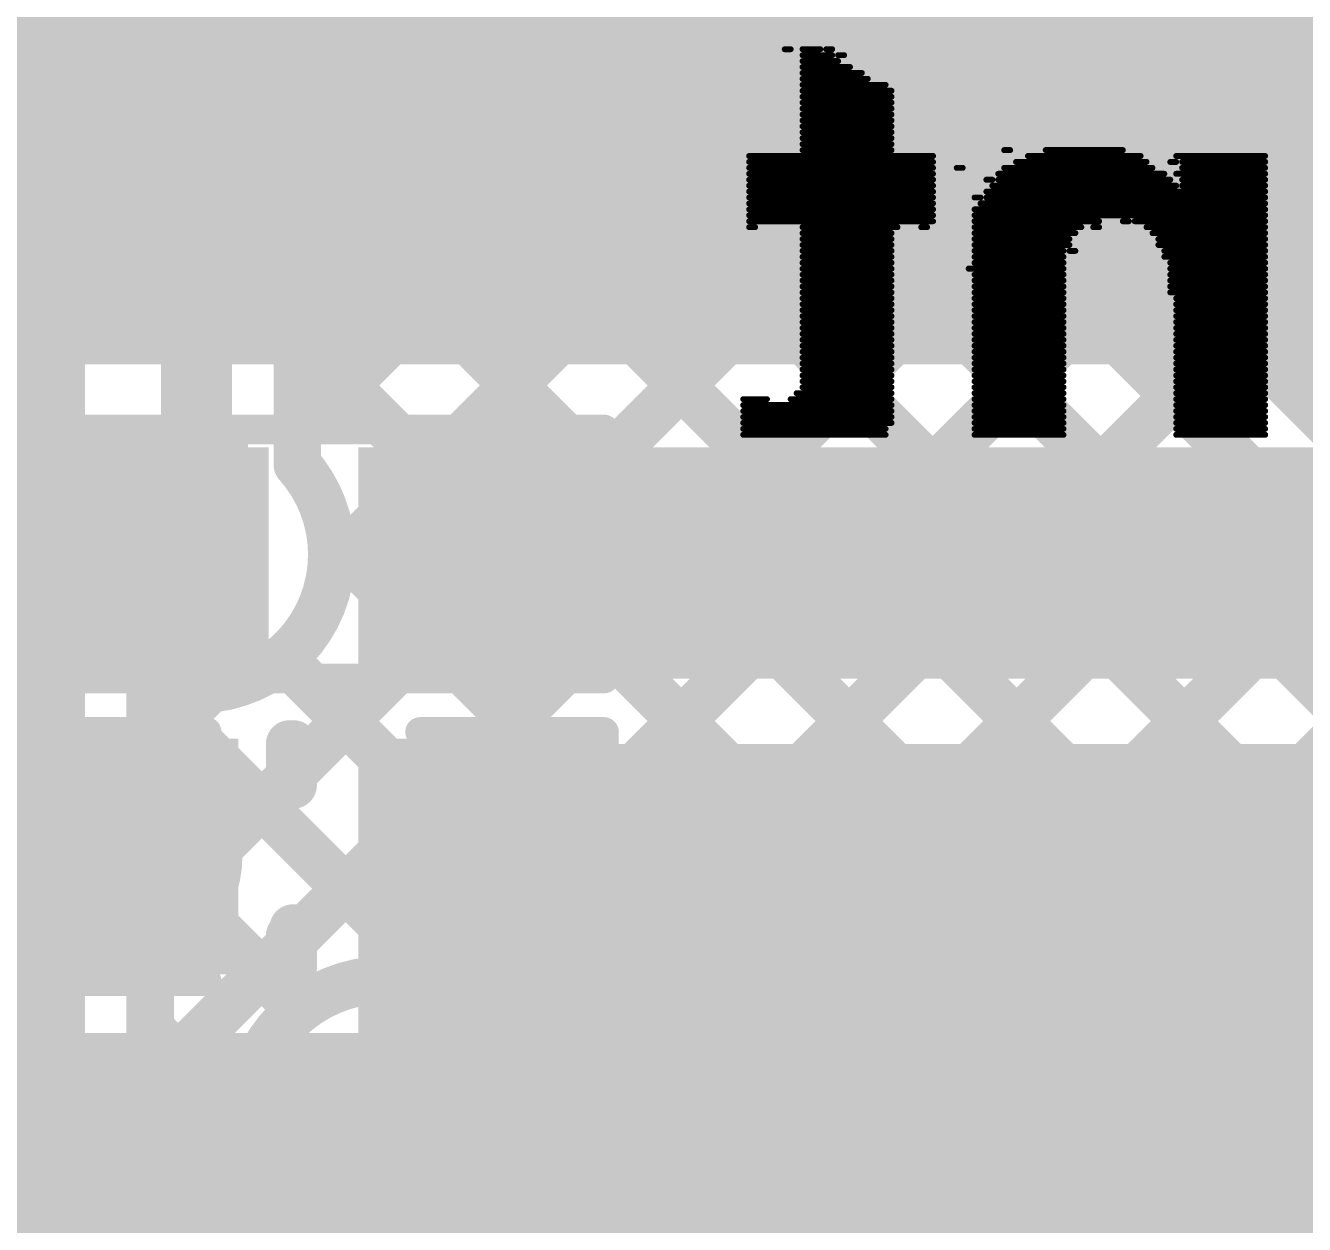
# Model space of a CAD drawing. Header units: millimetres. Extents: x 0 to 214, y 0 to 214.
# Drawn here: x 2.949 to 3.1646, y 1.7979 to 2 of the extents above; entities that cross this region are included whole.
import ezdxf

# ---------------------------------------------------------------- set-up
doc = ezdxf.new("R2010")
doc.units = ezdxf.units.MM
doc.header["$MEASUREMENT"] = 0
for name, color, linetype in [('BottomLayer', 5, 'Continuous'), ('BottomOverlay', 54, 'Continuous'), ('TopLayer', 1, 'Continuous'), ('TopOverlay', 2, 'Continuous'), ('TopPaste', 8, 'Continuous'), ('TopSolder', 216, 'Continuous'), ('ViaHoleLayer', 16, 'Continuous')]:
    doc.layers.add(name, color=color, linetype=linetype)
doc.styles.add('Arial', font='', dxfattribs={"height": 0.2})
doc.styles.get('Arial').set_extended_font_data('Arial')

# ---------------------------------------------------------------- blocks, each defined once
blk = doc.blocks.new('SOIC_8_181')
at = {"layer": 'TopLayer'}
for points in [[(0.13909, 0.0622), (0.0761, 0.0622), (0.0761, 0.0878), (0.13909, 0.0878)], [(0.13909, 0.0122), (0.0761, 0.0122), (0.0761, 0.0378), (0.13909, 0.0378)], [(0.13909, -0.0378), (0.0761, -0.0378), (0.0761, -0.0122), (0.13909, -0.0122)], [(0.13909, -0.0878), (0.0761, -0.0878), (0.0761, -0.0622), (0.13909, -0.0622)]]:
    blk.add_hatch(color=1, dxfattribs=at).paths.add_polyline_path(points)
at = {"layer": 'TopPaste'}
for points in [[(0.13909, 0.0622), (0.0761, 0.0622), (0.0761, 0.0878), (0.13909, 0.0878)], [(0.13909, 0.0122), (0.0761, 0.0122), (0.0761, 0.0378), (0.13909, 0.0378)], [(0.13909, -0.0378), (0.0761, -0.0378), (0.0761, -0.0122), (0.13909, -0.0122)], [(0.13909, -0.0878), (0.0761, -0.0878), (0.0761, -0.0622), (0.13909, -0.0622)]]:
    blk.add_hatch(color=8, dxfattribs=at).paths.add_polyline_path(points)
at = {"layer": 'TopSolder'}
for points in [[(0.14309, 0.0582), (0.0721, 0.0582), (0.0721, 0.0918), (0.14309, 0.0918)], [(0.14309, 0.0082), (0.0721, 0.0082), (0.0721, 0.0418), (0.14309, 0.0418)], [(0.14309, -0.0418), (0.0721, -0.0418), (0.0721, -0.0082), (0.14309, -0.0082)], [(0.14309, -0.0918), (0.0721, -0.0918), (0.0721, -0.0582), (0.14309, -0.0582)]]:
    blk.add_hatch(color=216, dxfattribs=at).paths.add_polyline_path(points)
at = {"layer": 'TopOverlay', "const_width": 0.007}
blk.add_lwpolyline([(0.0785, 0.098), (-0.0785, 0.098)], dxfattribs=at)
at = {"layer": 'TopOverlay', "const_width": 0.0035}
blk.add_lwpolyline([(0.07675, 0.098, 1), (0.08025, 0.098, 1)], format="xyb", close=True, dxfattribs=at)
blk = doc.blocks.new('RES_0603_239')
at = {"layer": 'TopLayer'}
for points in [[(-0.015, 0.0175), (-0.015, -0.0175), (-0.045, -0.0175), (-0.045, 0.0175)], [(0.045, 0.0175), (0.045, -0.0175), (0.015, -0.0175), (0.015, 0.0175)]]:
    blk.add_hatch(color=1, dxfattribs=at).paths.add_polyline_path(points)
at = {"layer": 'TopPaste'}
for points in [[(-0.015, 0.0175), (-0.015, -0.0175), (-0.045, -0.0175), (-0.045, 0.0175)], [(0.045, 0.0175), (0.045, -0.0175), (0.015, -0.0175), (0.015, 0.0175)]]:
    blk.add_hatch(color=8, dxfattribs=at).paths.add_polyline_path(points)
at = {"layer": 'TopSolder'}
for points in [[(-0.011, 0.0215), (-0.011, -0.0215), (-0.049, -0.0215), (-0.049, 0.0215)], [(0.049, 0.0215), (0.049, -0.0215), (0.011, -0.0215), (0.011, 0.0215)]]:
    blk.add_hatch(color=216, dxfattribs=at).paths.add_polyline_path(points)
at = {"layer": 'TopOverlay', "const_width": 0.005}
for points in [[(-0.049, -0.021), (-0.049, 0.021)], [(-0.049, 0.021), (0.049, 0.021)], [(0.049, -0.021), (0.049, 0.021)], [(-0.049, -0.021), (0.049, -0.021)]]:
    blk.add_lwpolyline(points, dxfattribs=at)
at = {"layer": 'TopOverlay', "const_width": 0.0025}
for points in [[(-0.05025, 0.021, 1), (-0.04775, 0.021, 1)], [(-0.05025, 0.021, 1), (-0.04775, 0.021, 1)], [(0.04775, 0.021, 1), (0.05025, 0.021, 1)], [(0.04775, 0.021, 1), (0.05025, 0.021, 1)], [(-0.05025, -0.021, 1), (-0.04775, -0.021, 1)], [(-0.05025, -0.021, 1), (-0.04775, -0.021, 1)], [(0.04775, -0.021, 1), (0.05025, -0.021, 1)], [(0.04775, -0.021, 1), (0.05025, -0.021, 1)]]:
    blk.add_lwpolyline(points, format="xyb", close=True, dxfattribs=at)
blk = doc.blocks.new('C__0603_302')
at = {"layer": 'TopLayer'}
for points in [[(-0.015, 0.0175), (-0.015, -0.0175), (-0.045, -0.0175), (-0.045, 0.0175)], [(0.045, 0.0175), (0.045, -0.0175), (0.015, -0.0175), (0.015, 0.0175)]]:
    blk.add_hatch(color=1, dxfattribs=at).paths.add_polyline_path(points)
at = {"layer": 'TopPaste'}
for points in [[(-0.015, 0.0175), (-0.015, -0.0175), (-0.045, -0.0175), (-0.045, 0.0175)], [(0.045, 0.0175), (0.045, -0.0175), (0.015, -0.0175), (0.015, 0.0175)]]:
    blk.add_hatch(color=8, dxfattribs=at).paths.add_polyline_path(points)
at = {"layer": 'TopSolder'}
for points in [[(-0.01264, 0.01986), (-0.01264, -0.01986), (-0.04736, -0.01986), (-0.04736, 0.01986)], [(0.04736, 0.01986), (0.04736, -0.01986), (0.01264, -0.01986), (0.01264, 0.01986)]]:
    blk.add_hatch(color=216, dxfattribs=at).paths.add_polyline_path(points)
at = {"layer": 'TopOverlay', "const_width": 0.005}
for points in [[(-0.049, 0.021), (-0.049, -0.021)], [(-0.018, 0.021), (-0.049, 0.021)], [(0.049, 0.021), (0.018, 0.021)], [(0.049, 0.021), (0.049, -0.021)], [(-0.018, -0.021), (-0.049, -0.021)], [(0.049, -0.021), (0.018, -0.021)]]:
    blk.add_lwpolyline(points, dxfattribs=at)
at = {"layer": 'TopOverlay', "const_width": 0.0025}
for points in [[(-0.05025, 0.021, 1), (-0.04775, 0.021, 1)], [(-0.05025, 0.021, 1), (-0.04775, 0.021, 1)], [(-0.01925, 0.021, 1), (-0.01675, 0.021, 1)], [(0.01675, 0.021, 1), (0.01925, 0.021, 1)], [(0.04775, 0.021, 1), (0.05025, 0.021, 1)], [(0.04775, 0.021, 1), (0.05025, 0.021, 1)], [(-0.05025, -0.021, 1), (-0.04775, -0.021, 1)], [(-0.05025, -0.021, 1), (-0.04775, -0.021, 1)], [(-0.01925, -0.021, 1), (-0.01675, -0.021, 1)], [(0.01675, -0.021, 1), (0.01925, -0.021, 1)], [(0.04775, -0.021, 1), (0.05025, -0.021, 1)], [(0.04775, -0.021, 1), (0.05025, -0.021, 1)]]:
    blk.add_lwpolyline(points, format="xyb", close=True, dxfattribs=at)

msp = doc.modelspace()

# ---------------------------------------------------------------- hatches: boundary and pattern name
at = {"layer": 'BottomLayer'}
h = msp.add_hatch(color=5, dxfattribs=at)
edge = h.paths.add_edge_path()
edge.add_arc((2.97781, 1.91081), 0.01181, 0, 360)
h = msp.add_hatch(color=5, dxfattribs=at)
edge = h.paths.add_edge_path()
edge.add_arc((3.00972, 1.8156), 0.01181, 0, 360)
at = {"layer": 'TopLayer'}
for points in [[(2.45389, 1.94288), (2.98272, 1.94288), (2.98272, 2.04513), (2.45389, 2.04513)], [(2.96668, 1.94288), (3.18519, 1.94288), (3.18519, 2.04513), (2.96668, 2.04513)], [(2.8348, 1.88988), (2.99, 1.88988), (2.99, 1.92888), (2.8348, 1.92888)], [(3.00512, 1.88988), (3.182, 1.88988), (3.182, 1.92888), (3.00512, 1.92888)], [(3.00512, 1.8065), (3.18322, 1.8065), (3.18322, 1.87888), (3.00512, 1.87888)], [(2.35054, 1.79567), (3.18322, 1.79567), (3.18322, 1.83012), (2.35054, 1.83012)]]:
    msp.add_hatch(color=1, dxfattribs=at).paths.add_polyline_path(points)
h = msp.add_hatch(color=1, dxfattribs=at)
edge = h.paths.add_edge_path()
edge.add_arc((2.97781, 1.91081), 0.01181, 0, 360)
h = msp.add_hatch(color=1, dxfattribs=at)
edge = h.paths.add_edge_path()
edge.add_arc((3.00972, 1.8156), 0.01181, 0, 360)
at = {"layer": 'ViaHoleLayer'}
h = msp.add_hatch(color=16, dxfattribs=at)
edge = h.paths.add_edge_path()
edge.add_arc((2.97781, 1.91081), 0.00591, 0, 360)
h = msp.add_hatch(color=16, dxfattribs=at)
edge = h.paths.add_edge_path()
edge.add_arc((3.00972, 1.8156), 0.00591, 0, 360)

# ---------------------------------------------------------------- linework, layer by layer
at = {"layer": 'BottomLayer'}
for points, const_width in [([(2.953, 0.267), (2.953, 2.432)], 0.012), ([(2.97781, 1.91081), (2.97781, 2.339)], 0.012), ([(2.99481, 1.92602), (2.99481, 2.32379)], 0.008), ([(2.99481, 2.0606), (3.21631, 1.8391)], 0.008), ([(3.083, 2.041), (3.247, 1.877)], 0.04), ([(3.114, 2.05455), (3.26055, 1.908)], 0.008), ([(3.114, 2.05384), (3.25984, 1.908)], 0.008), ([(2.99481, 1.98772), (3.052, 2.04491)], 0.008), ([(2.99481, 2.03232), (3.18802, 1.8391)], 0.008), ([(2.99481, 1.95943), (3.05802, 2.02264)], 0.008), ([(3.0611, 2.01906), (3.22506, 1.8551)], 0.008), ([(2.99481, 1.93115), (3.07191, 2.00825)], 0.008), ([(2.99481, 2.00403), (3.15974, 1.8391)], 0.008), ([(3.00051, 1.90857), (3.08605, 1.99411)], 0.008), ([(2.97, 1.84977), (3.10019, 1.97996)], 0.008), ([(2.99481, 1.97575), (3.13146, 1.8391)], 0.008), ([(2.97, 1.82149), (3.11434, 1.96582)], 0.008), ([(3.0159, 1.8391), (3.12848, 1.95168)], 0.008), ([(2.99481, 1.94747), (3.10317, 1.8391)], 0.008), ([(3.04419, 1.8391), (3.14262, 1.93754)], 0.008), ([(3.07247, 1.8391), (3.15676, 1.9234)], 0.008), ([(3.00046, 1.91353), (3.07489, 1.8391)], 0.008), ([(3.10076, 1.8391), (3.17091, 1.90925)], 0.008), ([(3.12904, 1.8391), (3.18505, 1.89511)], 0.008), ([(2.99242, 1.89329), (3.0466, 1.8391)], 0.008), ([(2.97, 0.96693), (2.97, 1.88938)], 0.008), ([(2.97, 1.87805), (2.98006, 1.88811)], 0.008), ([(2.97, 1.88742), (3.01832, 1.8391)], 0.008), ([(3.15732, 1.8391), (3.19919, 1.88097)], 0.008), ([(2.97, 1.85914), (2.99512, 1.83402)], 0.008), ([(3.00972, 1.8391), (3.62177, 1.8391)], 0.008), ([(2.97, 1.83086), (2.98624, 1.81462)], 0.008), ([(3.00972, 1.8156), (3.7424, 1.8156)], 0.025), ([(2.97, 1.7932), (2.98688, 1.81008)], 0.008), ([(2.97, 1.80257), (3.46187, 1.31071)], 0.008), ([(2.97, 1.76492), (2.99952, 1.79443)], 0.008)]:
    msp.add_lwpolyline(points, dxfattribs=dict(at, const_width=const_width))
for points, const_width in [([(3.08405, 1.99411, 1), (3.08805, 1.99411, 1)], 0.004), ([(2.99281, 1.98772, 1), (2.99681, 1.98772, 1)], 0.004), ([(3.09819, 1.97996, 1), (3.10219, 1.97996, 1)], 0.004), ([(2.99281, 1.97575, 1), (2.99681, 1.97575, 1)], 0.004), ([(3.11234, 1.96582, 1), (3.11634, 1.96582, 1)], 0.004), ([(2.99281, 1.95943, 1), (2.99681, 1.95943, 1)], 0.004), ([(3.12648, 1.95168, 1), (3.13048, 1.95168, 1)], 0.004), ([(2.99281, 1.94747, 1), (2.99681, 1.94747, 1)], 0.004), ([(3.14062, 1.93754, 1), (3.14462, 1.93754, 1)], 0.004), ([(2.99281, 1.93115, 1), (2.99681, 1.93115, 1)], 0.004), ([(2.99281, 1.92602, 1), (2.99681, 1.92602, 1)], 0.004), ([(2.99281, 1.92602, 1), (2.99681, 1.92602, 1)], 0.004), ([(3.15476, 1.9234, 1), (3.15876, 1.9234, 1)], 0.004), ([(2.99846, 1.91353, 1), (3.00246, 1.91353, 1)], 0.004), ([(2.97481, 1.91081, 1), (2.98081, 1.91081, 1)], 0.006), ([(2.99862, 1.91081, 1), (3.00262, 1.91081, 1)], 0.004), ([(2.99862, 1.91081, 1), (3.00262, 1.91081, 1)], 0.004), ([(2.99851, 1.90857, 1), (3.00251, 1.90857, 1)], 0.004), ([(2.99042, 1.89329, 1), (2.99442, 1.89329, 1)], 0.004), ([(2.968, 1.88938, 1), (2.972, 1.88938, 1)], 0.004), ([(2.968, 1.88938, 1), (2.972, 1.88938, 1)], 0.004), ([(2.968, 1.88742, 1), (2.972, 1.88742, 1)], 0.004), ([(2.97806, 1.88811, 1), (2.98206, 1.88811, 1)], 0.004), ([(2.968, 1.87805, 1), (2.972, 1.87805, 1)], 0.004), ([(2.968, 1.85914, 1), (2.972, 1.85914, 1)], 0.004), ([(2.968, 1.84977, 1), (2.972, 1.84977, 1)], 0.004), ([(3.00772, 1.8391, 1), (3.01172, 1.8391, 1)], 0.004), ([(3.00772, 1.8391, 1), (3.01172, 1.8391, 1)], 0.004), ([(3.0139, 1.8391, 1), (3.0179, 1.8391, 1)], 0.004), ([(3.01632, 1.8391, 1), (3.02032, 1.8391, 1)], 0.004), ([(3.04219, 1.8391, 1), (3.04619, 1.8391, 1)], 0.004), ([(3.0446, 1.8391, 1), (3.0486, 1.8391, 1)], 0.004), ([(3.07047, 1.8391, 1), (3.07447, 1.8391, 1)], 0.004), ([(3.07289, 1.8391, 1), (3.07689, 1.8391, 1)], 0.004), ([(3.09876, 1.8391, 1), (3.10276, 1.8391, 1)], 0.004), ([(3.10117, 1.8391, 1), (3.10517, 1.8391, 1)], 0.004), ([(3.12704, 1.8391, 1), (3.13104, 1.8391, 1)], 0.004), ([(3.12946, 1.8391, 1), (3.13346, 1.8391, 1)], 0.004), ([(3.15532, 1.8391, 1), (3.15932, 1.8391, 1)], 0.004), ([(3.15774, 1.8391, 1), (3.16174, 1.8391, 1)], 0.004), ([(2.99312, 1.83402, 1), (2.99712, 1.83402, 1)], 0.004), ([(2.968, 1.83086, 1), (2.972, 1.83086, 1)], 0.004), ([(3.00347, 1.8156, 1), (3.01597, 1.8156, 1)], 0.0125), ([(2.968, 1.82149, 1), (2.972, 1.82149, 1)], 0.004), ([(2.98424, 1.81462, 1), (2.98824, 1.81462, 1)], 0.004), ([(2.98488, 1.81008, 1), (2.98888, 1.81008, 1)], 0.004), ([(2.968, 1.80257, 1), (2.972, 1.80257, 1)], 0.004), ([(2.99752, 1.79443, 1), (3.00152, 1.79443, 1)], 0.004)]:
    msp.add_lwpolyline(points, format="xyb", close=True, dxfattribs=dict(at, const_width=const_width))
at = {"layer": 'BottomLayer', "const_width": 0.008}
for points in [[(2.99481, 1.92602, -0.184522), (3.00062, 1.91081)], [(3.00062, 1.91081, -0.520703), (2.97, 1.88938)], [(3.00972, 1.79211, -1), (3.00972, 1.8391)]]:
    msp.add_lwpolyline(points, format="xyb", dxfattribs=at)
at = {"layer": 'BottomOverlay', "const_width": 0.001}
for points in [[(3.077, 1.996), (3.078, 1.996)], [(3.08, 1.996), (3.083, 1.996)], [(3.08, 1.995), (3.085, 1.995)], [(3.08, 1.994), (3.086, 1.994)], [(3.084, 1.996), (3.085, 1.996)], [(3.086, 1.995), (3.087, 1.995)], [(3.08, 1.993), (3.088, 1.993)], [(3.08, 1.992), (3.09, 1.992)], [(3.08, 1.991), (3.091, 1.991)], [(3.08, 1.99), (3.094, 1.99)], [(3.08, 1.989), (3.095, 1.989)], [(3.08, 1.988), (3.095, 1.988)], [(3.08, 1.987), (3.095, 1.987)], [(3.08, 1.986), (3.095, 1.986)], [(3.08, 1.985), (3.095, 1.985)], [(3.08, 1.984), (3.095, 1.984)], [(3.08, 1.983), (3.095, 1.983)], [(3.08, 1.982), (3.095, 1.982)], [(3.08, 1.981), (3.095, 1.981)], [(3.08, 1.98), (3.095, 1.98)], [(3.08, 1.979), (3.095, 1.979)], [(3.114, 1.979), (3.115, 1.979)], [(3.121, 1.979), (3.134, 1.979)], [(3.071, 1.978), (3.102, 1.978)], [(3.071, 1.977), (3.102, 1.977)], [(3.116, 1.977), (3.138, 1.977)], [(3.118, 1.978), (3.137, 1.978)], [(3.142, 1.977), (3.143, 1.977)], [(3.143, 1.978), (3.158, 1.978)], [(3.144, 1.977), (3.158, 1.977)], [(3.071, 1.976), (3.102, 1.976)], [(3.071, 1.975), (3.102, 1.975)], [(3.106, 1.976), (3.107, 1.976)], [(3.113, 1.975), (3.141, 1.975)], [(3.114, 1.976), (3.139, 1.976)], [(3.143, 1.975), (3.158, 1.975)], [(3.144, 1.976), (3.158, 1.976)], [(3.071, 1.974), (3.102, 1.974)], [(3.071, 1.973), (3.102, 1.973)], [(3.111, 1.974), (3.112, 1.974)], [(3.112, 1.973), (3.143, 1.973)], [(3.113, 1.974), (3.142, 1.974)], [(3.144, 1.974), (3.158, 1.974)], [(3.144, 1.973), (3.158, 1.973)], [(3.071, 1.972), (3.102, 1.972)], [(3.071, 1.971), (3.102, 1.971)], [(3.109, 1.971), (3.11, 1.971)], [(3.111, 1.972), (3.158, 1.972)], [(3.111, 1.971), (3.158, 1.971)], [(3.071, 1.97), (3.102, 1.97)], [(3.071, 1.969), (3.102, 1.969)], [(3.109, 1.969), (3.158, 1.969)], [(3.11, 1.97), (3.158, 1.97)], [(3.071, 1.968), (3.102, 1.968)], [(3.071, 1.967), (3.102, 1.967)], [(3.071, 1.966), (3.072, 1.966)], [(3.08, 1.966), (3.096, 1.966)], [(3.1, 1.966), (3.101, 1.966)], [(3.109, 1.968), (3.158, 1.968)], [(3.109, 1.967), (3.13, 1.967)], [(3.109, 1.966), (3.127, 1.966)], [(3.129, 1.966), (3.13, 1.966)], [(3.134, 1.967), (3.135, 1.967)], [(3.136, 1.967), (3.158, 1.967)], [(3.138, 1.966), (3.158, 1.966)], [(3.08, 1.965), (3.095, 1.965)], [(3.08, 1.964), (3.095, 1.964)], [(3.109, 1.965), (3.126, 1.965)], [(3.109, 1.964), (3.125, 1.964)], [(3.139, 1.965), (3.158, 1.965)], [(3.14, 1.964), (3.158, 1.964)], [(3.08, 1.963), (3.095, 1.963)], [(3.08, 1.962), (3.095, 1.962)], [(3.109, 1.963), (3.125, 1.963)], [(3.109, 1.962), (3.124, 1.962)], [(3.125, 1.962), (3.126, 1.962)], [(3.14, 1.963), (3.158, 1.963)], [(3.141, 1.962), (3.158, 1.962)], [(3.08, 1.961), (3.095, 1.961)], [(3.08, 1.96), (3.095, 1.96)], [(3.109, 1.961), (3.124, 1.961)], [(3.109, 1.96), (3.124, 1.96)], [(3.141, 1.961), (3.158, 1.961)], [(3.142, 1.96), (3.158, 1.96)], [(3.08, 1.959), (3.095, 1.959)], [(3.08, 1.958), (3.095, 1.958)], [(3.108, 1.959), (3.124, 1.959)], [(3.109, 1.958), (3.124, 1.958)], [(3.142, 1.959), (3.158, 1.959)], [(3.142, 1.958), (3.158, 1.958)], [(3.08, 1.957), (3.095, 1.957)], [(3.08, 1.956), (3.095, 1.956)], [(3.109, 1.957), (3.124, 1.957)], [(3.109, 1.956), (3.124, 1.956)], [(3.142, 1.957), (3.158, 1.957)], [(3.142, 1.956), (3.158, 1.956)], [(3.08, 1.955), (3.095, 1.955)], [(3.08, 1.954), (3.095, 1.954)], [(3.109, 1.955), (3.124, 1.955)], [(3.109, 1.954), (3.124, 1.954)], [(3.142, 1.955), (3.158, 1.955)], [(3.143, 1.954), (3.158, 1.954)], [(3.08, 1.953), (3.095, 1.953)], [(3.08, 1.952), (3.095, 1.952)], [(3.08, 1.951), (3.095, 1.951)], [(3.109, 1.953), (3.124, 1.953)], [(3.109, 1.952), (3.124, 1.952)], [(3.109, 1.951), (3.124, 1.951)], [(3.143, 1.953), (3.158, 1.953)], [(3.143, 1.952), (3.158, 1.952)], [(3.143, 1.951), (3.158, 1.951)], [(3.08, 1.95), (3.095, 1.95)], [(3.08, 1.949), (3.095, 1.949)], [(3.109, 1.95), (3.124, 1.95)], [(3.109, 1.949), (3.124, 1.949)], [(3.143, 1.95), (3.158, 1.95)], [(3.143, 1.949), (3.158, 1.949)], [(3.08, 1.948), (3.095, 1.948)], [(3.08, 1.947), (3.095, 1.947)], [(3.109, 1.948), (3.124, 1.948)], [(3.109, 1.947), (3.124, 1.947)], [(3.143, 1.948), (3.158, 1.948)], [(3.143, 1.947), (3.158, 1.947)], [(3.08, 1.946), (3.095, 1.946)], [(3.08, 1.945), (3.095, 1.945)], [(3.109, 1.946), (3.124, 1.946)], [(3.109, 1.945), (3.124, 1.945)], [(3.143, 1.946), (3.158, 1.946)], [(3.143, 1.945), (3.158, 1.945)], [(3.08, 1.944), (3.095, 1.944)], [(3.08, 1.943), (3.095, 1.943)], [(3.109, 1.944), (3.124, 1.944)], [(3.109, 1.943), (3.124, 1.943)], [(3.143, 1.944), (3.158, 1.944)], [(3.143, 1.943), (3.158, 1.943)], [(3.08, 1.942), (3.095, 1.942)], [(3.08, 1.941), (3.095, 1.941)], [(3.109, 1.942), (3.124, 1.942)], [(3.109, 1.941), (3.124, 1.941)], [(3.143, 1.942), (3.158, 1.942)], [(3.143, 1.941), (3.158, 1.941)], [(3.079, 1.938), (3.095, 1.938)], [(3.08, 1.94), (3.095, 1.94)], [(3.08, 1.939), (3.095, 1.939)], [(3.109, 1.94), (3.124, 1.94)], [(3.109, 1.939), (3.124, 1.939)], [(3.109, 1.938), (3.124, 1.938)], [(3.143, 1.94), (3.158, 1.94)], [(3.143, 1.939), (3.158, 1.939)], [(3.143, 1.938), (3.158, 1.938)], [(3.07, 1.937), (3.074, 1.937)], [(3.07, 1.936), (3.095, 1.936)], [(3.078, 1.937), (3.095, 1.937)], [(3.109, 1.937), (3.124, 1.937)], [(3.109, 1.936), (3.124, 1.936)], [(3.143, 1.937), (3.158, 1.937)], [(3.143, 1.936), (3.158, 1.936)], [(3.07, 1.935), (3.095, 1.935)], [(3.07, 1.934), (3.095, 1.934)], [(3.109, 1.935), (3.124, 1.935)], [(3.109, 1.934), (3.124, 1.934)], [(3.143, 1.935), (3.158, 1.935)], [(3.143, 1.934), (3.158, 1.934)], [(3.07, 1.933), (3.095, 1.933)], [(3.07, 1.932), (3.094, 1.932)], [(3.109, 1.933), (3.124, 1.933)], [(3.109, 1.932), (3.124, 1.932)], [(3.143, 1.933), (3.158, 1.933)], [(3.143, 1.932), (3.158, 1.932)], [(3.07, 1.931), (3.094, 1.931)], [(3.109, 1.931), (3.124, 1.931)], [(3.143, 1.931), (3.158, 1.931)]]:
    msp.add_lwpolyline(points, dxfattribs=at)
at = {"layer": 'BottomOverlay', "const_width": 0.0005}
for points in [[(3.07675, 1.996, 1), (3.07725, 1.996, 1)], [(3.07775, 1.996, 1), (3.07825, 1.996, 1)], [(3.07975, 1.996, 1), (3.08025, 1.996, 1)], [(3.07975, 1.995, 1), (3.08025, 1.995, 1)], [(3.07975, 1.994, 1), (3.08025, 1.994, 1)], [(3.08275, 1.996, 1), (3.08325, 1.996, 1)], [(3.08375, 1.996, 1), (3.08425, 1.996, 1)], [(3.08475, 1.996, 1), (3.08525, 1.996, 1)], [(3.08475, 1.995, 1), (3.08525, 1.995, 1)], [(3.08575, 1.995, 1), (3.08625, 1.995, 1)], [(3.08575, 1.994, 1), (3.08625, 1.994, 1)], [(3.08675, 1.995, 1), (3.08725, 1.995, 1)], [(3.07975, 1.993, 1), (3.08025, 1.993, 1)], [(3.07975, 1.992, 1), (3.08025, 1.992, 1)], [(3.08775, 1.993, 1), (3.08825, 1.993, 1)], [(3.08975, 1.992, 1), (3.09025, 1.992, 1)], [(3.07975, 1.991, 1), (3.08025, 1.991, 1)], [(3.07975, 1.99, 1), (3.08025, 1.99, 1)], [(3.09075, 1.991, 1), (3.09125, 1.991, 1)], [(3.09375, 1.99, 1), (3.09425, 1.99, 1)], [(3.07975, 1.989, 1), (3.08025, 1.989, 1)], [(3.07975, 1.988, 1), (3.08025, 1.988, 1)], [(3.09475, 1.989, 1), (3.09525, 1.989, 1)], [(3.09475, 1.988, 1), (3.09525, 1.988, 1)], [(3.07975, 1.987, 1), (3.08025, 1.987, 1)], [(3.07975, 1.986, 1), (3.08025, 1.986, 1)], [(3.09475, 1.987, 1), (3.09525, 1.987, 1)], [(3.09475, 1.986, 1), (3.09525, 1.986, 1)], [(3.07975, 1.985, 1), (3.08025, 1.985, 1)], [(3.07975, 1.984, 1), (3.08025, 1.984, 1)], [(3.09475, 1.985, 1), (3.09525, 1.985, 1)], [(3.09475, 1.984, 1), (3.09525, 1.984, 1)], [(3.07975, 1.983, 1), (3.08025, 1.983, 1)], [(3.07975, 1.982, 1), (3.08025, 1.982, 1)], [(3.09475, 1.983, 1), (3.09525, 1.983, 1)], [(3.09475, 1.982, 1), (3.09525, 1.982, 1)], [(3.07975, 1.981, 1), (3.08025, 1.981, 1)], [(3.07975, 1.98, 1), (3.08025, 1.98, 1)], [(3.07975, 1.979, 1), (3.08025, 1.979, 1)], [(3.09475, 1.981, 1), (3.09525, 1.981, 1)], [(3.09475, 1.98, 1), (3.09525, 1.98, 1)], [(3.09475, 1.979, 1), (3.09525, 1.979, 1)], [(3.11375, 1.979, 1), (3.11425, 1.979, 1)], [(3.11475, 1.979, 1), (3.11525, 1.979, 1)], [(3.12075, 1.979, 1), (3.12125, 1.979, 1)], [(3.13375, 1.979, 1), (3.13425, 1.979, 1)], [(3.07075, 1.978, 1), (3.07125, 1.978, 1)], [(3.07075, 1.977, 1), (3.07125, 1.977, 1)], [(3.10175, 1.978, 1), (3.10225, 1.978, 1)], [(3.10175, 1.977, 1), (3.10225, 1.977, 1)], [(3.11575, 1.977, 1), (3.11625, 1.977, 1)], [(3.11775, 1.978, 1), (3.11825, 1.978, 1)], [(3.13675, 1.978, 1), (3.13725, 1.978, 1)], [(3.13775, 1.977, 1), (3.13825, 1.977, 1)], [(3.14175, 1.977, 1), (3.14225, 1.977, 1)], [(3.14275, 1.978, 1), (3.14325, 1.978, 1)], [(3.14275, 1.977, 1), (3.14325, 1.977, 1)], [(3.14375, 1.977, 1), (3.14425, 1.977, 1)], [(3.15775, 1.978, 1), (3.15825, 1.978, 1)], [(3.15775, 1.977, 1), (3.15825, 1.977, 1)], [(3.07075, 1.976, 1), (3.07125, 1.976, 1)], [(3.07075, 1.975, 1), (3.07125, 1.975, 1)], [(3.10175, 1.976, 1), (3.10225, 1.976, 1)], [(3.10175, 1.975, 1), (3.10225, 1.975, 1)], [(3.10575, 1.976, 1), (3.10625, 1.976, 1)], [(3.10675, 1.976, 1), (3.10725, 1.976, 1)], [(3.11275, 1.975, 1), (3.11325, 1.975, 1)], [(3.11375, 1.976, 1), (3.11425, 1.976, 1)], [(3.13875, 1.976, 1), (3.13925, 1.976, 1)], [(3.14075, 1.975, 1), (3.14125, 1.975, 1)], [(3.14275, 1.975, 1), (3.14325, 1.975, 1)], [(3.14375, 1.976, 1), (3.14425, 1.976, 1)], [(3.15775, 1.976, 1), (3.15825, 1.976, 1)], [(3.15775, 1.975, 1), (3.15825, 1.975, 1)], [(3.07075, 1.974, 1), (3.07125, 1.974, 1)], [(3.07075, 1.973, 1), (3.07125, 1.973, 1)], [(3.10175, 1.974, 1), (3.10225, 1.974, 1)], [(3.10175, 1.973, 1), (3.10225, 1.973, 1)], [(3.11075, 1.974, 1), (3.11125, 1.974, 1)], [(3.11175, 1.974, 1), (3.11225, 1.974, 1)], [(3.11175, 1.973, 1), (3.11225, 1.973, 1)], [(3.11275, 1.974, 1), (3.11325, 1.974, 1)], [(3.14175, 1.974, 1), (3.14225, 1.974, 1)], [(3.14275, 1.973, 1), (3.14325, 1.973, 1)], [(3.14375, 1.974, 1), (3.14425, 1.974, 1)], [(3.14375, 1.973, 1), (3.14425, 1.973, 1)], [(3.15775, 1.974, 1), (3.15825, 1.974, 1)], [(3.15775, 1.973, 1), (3.15825, 1.973, 1)], [(3.07075, 1.972, 1), (3.07125, 1.972, 1)], [(3.07075, 1.971, 1), (3.07125, 1.971, 1)], [(3.10175, 1.972, 1), (3.10225, 1.972, 1)], [(3.10175, 1.971, 1), (3.10225, 1.971, 1)], [(3.10875, 1.971, 1), (3.10925, 1.971, 1)], [(3.10975, 1.971, 1), (3.11025, 1.971, 1)], [(3.11075, 1.972, 1), (3.11125, 1.972, 1)], [(3.11075, 1.971, 1), (3.11125, 1.971, 1)], [(3.15775, 1.972, 1), (3.15825, 1.972, 1)], [(3.15775, 1.971, 1), (3.15825, 1.971, 1)], [(3.07075, 1.97, 1), (3.07125, 1.97, 1)], [(3.07075, 1.969, 1), (3.07125, 1.969, 1)], [(3.10175, 1.97, 1), (3.10225, 1.97, 1)], [(3.10175, 1.969, 1), (3.10225, 1.969, 1)], [(3.10875, 1.969, 1), (3.10925, 1.969, 1)], [(3.10975, 1.97, 1), (3.11025, 1.97, 1)], [(3.15775, 1.97, 1), (3.15825, 1.97, 1)], [(3.15775, 1.969, 1), (3.15825, 1.969, 1)], [(3.07075, 1.968, 1), (3.07125, 1.968, 1)], [(3.07075, 1.967, 1), (3.07125, 1.967, 1)], [(3.07075, 1.966, 1), (3.07125, 1.966, 1)], [(3.07175, 1.966, 1), (3.07225, 1.966, 1)], [(3.07975, 1.966, 1), (3.08025, 1.966, 1)], [(3.09575, 1.966, 1), (3.09625, 1.966, 1)], [(3.09975, 1.966, 1), (3.10025, 1.966, 1)], [(3.10075, 1.966, 1), (3.10125, 1.966, 1)], [(3.10175, 1.968, 1), (3.10225, 1.968, 1)], [(3.10175, 1.967, 1), (3.10225, 1.967, 1)], [(3.10875, 1.968, 1), (3.10925, 1.968, 1)], [(3.10875, 1.967, 1), (3.10925, 1.967, 1)], [(3.10875, 1.966, 1), (3.10925, 1.966, 1)], [(3.12675, 1.966, 1), (3.12725, 1.966, 1)], [(3.12875, 1.966, 1), (3.12925, 1.966, 1)], [(3.12975, 1.967, 1), (3.13025, 1.967, 1)], [(3.12975, 1.966, 1), (3.13025, 1.966, 1)], [(3.13375, 1.967, 1), (3.13425, 1.967, 1)], [(3.13475, 1.967, 1), (3.13525, 1.967, 1)], [(3.13575, 1.967, 1), (3.13625, 1.967, 1)], [(3.13775, 1.966, 1), (3.13825, 1.966, 1)], [(3.15775, 1.968, 1), (3.15825, 1.968, 1)], [(3.15775, 1.967, 1), (3.15825, 1.967, 1)], [(3.15775, 1.966, 1), (3.15825, 1.966, 1)], [(3.07975, 1.965, 1), (3.08025, 1.965, 1)], [(3.07975, 1.964, 1), (3.08025, 1.964, 1)], [(3.09475, 1.965, 1), (3.09525, 1.965, 1)], [(3.09475, 1.964, 1), (3.09525, 1.964, 1)], [(3.10875, 1.965, 1), (3.10925, 1.965, 1)], [(3.10875, 1.964, 1), (3.10925, 1.964, 1)], [(3.12475, 1.964, 1), (3.12525, 1.964, 1)], [(3.12575, 1.965, 1), (3.12625, 1.965, 1)], [(3.13875, 1.965, 1), (3.13925, 1.965, 1)], [(3.13975, 1.964, 1), (3.14025, 1.964, 1)], [(3.15775, 1.965, 1), (3.15825, 1.965, 1)], [(3.15775, 1.964, 1), (3.15825, 1.964, 1)], [(3.07975, 1.963, 1), (3.08025, 1.963, 1)], [(3.07975, 1.962, 1), (3.08025, 1.962, 1)], [(3.09475, 1.963, 1), (3.09525, 1.963, 1)], [(3.09475, 1.962, 1), (3.09525, 1.962, 1)], [(3.10875, 1.963, 1), (3.10925, 1.963, 1)], [(3.10875, 1.962, 1), (3.10925, 1.962, 1)], [(3.12375, 1.962, 1), (3.12425, 1.962, 1)], [(3.12475, 1.963, 1), (3.12525, 1.963, 1)], [(3.12475, 1.962, 1), (3.12525, 1.962, 1)], [(3.12575, 1.962, 1), (3.12625, 1.962, 1)], [(3.13975, 1.963, 1), (3.14025, 1.963, 1)], [(3.14075, 1.962, 1), (3.14125, 1.962, 1)], [(3.15775, 1.963, 1), (3.15825, 1.963, 1)], [(3.15775, 1.962, 1), (3.15825, 1.962, 1)], [(3.07975, 1.961, 1), (3.08025, 1.961, 1)], [(3.07975, 1.96, 1), (3.08025, 1.96, 1)], [(3.09475, 1.961, 1), (3.09525, 1.961, 1)], [(3.09475, 1.96, 1), (3.09525, 1.96, 1)], [(3.10875, 1.961, 1), (3.10925, 1.961, 1)], [(3.10875, 1.96, 1), (3.10925, 1.96, 1)], [(3.12375, 1.961, 1), (3.12425, 1.961, 1)], [(3.12375, 1.96, 1), (3.12425, 1.96, 1)], [(3.14075, 1.961, 1), (3.14125, 1.961, 1)], [(3.14175, 1.96, 1), (3.14225, 1.96, 1)], [(3.15775, 1.961, 1), (3.15825, 1.961, 1)], [(3.15775, 1.96, 1), (3.15825, 1.96, 1)], [(3.07975, 1.959, 1), (3.08025, 1.959, 1)], [(3.07975, 1.958, 1), (3.08025, 1.958, 1)], [(3.09475, 1.959, 1), (3.09525, 1.959, 1)], [(3.09475, 1.958, 1), (3.09525, 1.958, 1)], [(3.10775, 1.959, 1), (3.10825, 1.959, 1)], [(3.10875, 1.958, 1), (3.10925, 1.958, 1)], [(3.12375, 1.959, 1), (3.12425, 1.959, 1)], [(3.12375, 1.958, 1), (3.12425, 1.958, 1)], [(3.14175, 1.959, 1), (3.14225, 1.959, 1)], [(3.14175, 1.958, 1), (3.14225, 1.958, 1)], [(3.15775, 1.959, 1), (3.15825, 1.959, 1)], [(3.15775, 1.958, 1), (3.15825, 1.958, 1)], [(3.07975, 1.957, 1), (3.08025, 1.957, 1)], [(3.07975, 1.956, 1), (3.08025, 1.956, 1)], [(3.09475, 1.957, 1), (3.09525, 1.957, 1)], [(3.09475, 1.956, 1), (3.09525, 1.956, 1)], [(3.10875, 1.957, 1), (3.10925, 1.957, 1)], [(3.10875, 1.956, 1), (3.10925, 1.956, 1)], [(3.12375, 1.957, 1), (3.12425, 1.957, 1)], [(3.12375, 1.956, 1), (3.12425, 1.956, 1)], [(3.14175, 1.957, 1), (3.14225, 1.957, 1)], [(3.14175, 1.956, 1), (3.14225, 1.956, 1)], [(3.15775, 1.957, 1), (3.15825, 1.957, 1)], [(3.15775, 1.956, 1), (3.15825, 1.956, 1)], [(3.07975, 1.955, 1), (3.08025, 1.955, 1)], [(3.07975, 1.954, 1), (3.08025, 1.954, 1)], [(3.09475, 1.955, 1), (3.09525, 1.955, 1)], [(3.09475, 1.954, 1), (3.09525, 1.954, 1)], [(3.10875, 1.955, 1), (3.10925, 1.955, 1)], [(3.10875, 1.954, 1), (3.10925, 1.954, 1)], [(3.12375, 1.955, 1), (3.12425, 1.955, 1)], [(3.12375, 1.954, 1), (3.12425, 1.954, 1)], [(3.14175, 1.955, 1), (3.14225, 1.955, 1)], [(3.14275, 1.954, 1), (3.14325, 1.954, 1)], [(3.15775, 1.955, 1), (3.15825, 1.955, 1)], [(3.15775, 1.954, 1), (3.15825, 1.954, 1)], [(3.07975, 1.953, 1), (3.08025, 1.953, 1)], [(3.07975, 1.952, 1), (3.08025, 1.952, 1)], [(3.07975, 1.951, 1), (3.08025, 1.951, 1)], [(3.09475, 1.953, 1), (3.09525, 1.953, 1)], [(3.09475, 1.952, 1), (3.09525, 1.952, 1)], [(3.09475, 1.951, 1), (3.09525, 1.951, 1)], [(3.10875, 1.953, 1), (3.10925, 1.953, 1)], [(3.10875, 1.952, 1), (3.10925, 1.952, 1)], [(3.10875, 1.951, 1), (3.10925, 1.951, 1)], [(3.12375, 1.953, 1), (3.12425, 1.953, 1)], [(3.12375, 1.952, 1), (3.12425, 1.952, 1)], [(3.12375, 1.951, 1), (3.12425, 1.951, 1)], [(3.14275, 1.953, 1), (3.14325, 1.953, 1)], [(3.14275, 1.952, 1), (3.14325, 1.952, 1)], [(3.14275, 1.951, 1), (3.14325, 1.951, 1)], [(3.15775, 1.953, 1), (3.15825, 1.953, 1)], [(3.15775, 1.952, 1), (3.15825, 1.952, 1)], [(3.15775, 1.951, 1), (3.15825, 1.951, 1)], [(3.07975, 1.95, 1), (3.08025, 1.95, 1)], [(3.07975, 1.949, 1), (3.08025, 1.949, 1)], [(3.09475, 1.95, 1), (3.09525, 1.95, 1)], [(3.09475, 1.949, 1), (3.09525, 1.949, 1)], [(3.10875, 1.95, 1), (3.10925, 1.95, 1)], [(3.10875, 1.949, 1), (3.10925, 1.949, 1)], [(3.12375, 1.95, 1), (3.12425, 1.95, 1)], [(3.12375, 1.949, 1), (3.12425, 1.949, 1)], [(3.14275, 1.95, 1), (3.14325, 1.95, 1)], [(3.14275, 1.949, 1), (3.14325, 1.949, 1)], [(3.15775, 1.95, 1), (3.15825, 1.95, 1)], [(3.15775, 1.949, 1), (3.15825, 1.949, 1)], [(3.07975, 1.948, 1), (3.08025, 1.948, 1)], [(3.07975, 1.947, 1), (3.08025, 1.947, 1)], [(3.09475, 1.948, 1), (3.09525, 1.948, 1)], [(3.09475, 1.947, 1), (3.09525, 1.947, 1)], [(3.10875, 1.948, 1), (3.10925, 1.948, 1)], [(3.10875, 1.947, 1), (3.10925, 1.947, 1)], [(3.12375, 1.948, 1), (3.12425, 1.948, 1)], [(3.12375, 1.947, 1), (3.12425, 1.947, 1)], [(3.14275, 1.948, 1), (3.14325, 1.948, 1)], [(3.14275, 1.947, 1), (3.14325, 1.947, 1)], [(3.15775, 1.948, 1), (3.15825, 1.948, 1)], [(3.15775, 1.947, 1), (3.15825, 1.947, 1)], [(3.07975, 1.946, 1), (3.08025, 1.946, 1)], [(3.07975, 1.945, 1), (3.08025, 1.945, 1)], [(3.09475, 1.946, 1), (3.09525, 1.946, 1)], [(3.09475, 1.945, 1), (3.09525, 1.945, 1)], [(3.10875, 1.946, 1), (3.10925, 1.946, 1)], [(3.10875, 1.945, 1), (3.10925, 1.945, 1)], [(3.12375, 1.946, 1), (3.12425, 1.946, 1)], [(3.12375, 1.945, 1), (3.12425, 1.945, 1)], [(3.14275, 1.946, 1), (3.14325, 1.946, 1)], [(3.14275, 1.945, 1), (3.14325, 1.945, 1)], [(3.15775, 1.946, 1), (3.15825, 1.946, 1)], [(3.15775, 1.945, 1), (3.15825, 1.945, 1)], [(3.07975, 1.944, 1), (3.08025, 1.944, 1)], [(3.07975, 1.943, 1), (3.08025, 1.943, 1)], [(3.09475, 1.944, 1), (3.09525, 1.944, 1)], [(3.09475, 1.943, 1), (3.09525, 1.943, 1)], [(3.10875, 1.944, 1), (3.10925, 1.944, 1)], [(3.10875, 1.943, 1), (3.10925, 1.943, 1)], [(3.12375, 1.944, 1), (3.12425, 1.944, 1)], [(3.12375, 1.943, 1), (3.12425, 1.943, 1)], [(3.14275, 1.944, 1), (3.14325, 1.944, 1)], [(3.14275, 1.943, 1), (3.14325, 1.943, 1)], [(3.15775, 1.944, 1), (3.15825, 1.944, 1)], [(3.15775, 1.943, 1), (3.15825, 1.943, 1)], [(3.07975, 1.942, 1), (3.08025, 1.942, 1)], [(3.07975, 1.941, 1), (3.08025, 1.941, 1)], [(3.09475, 1.942, 1), (3.09525, 1.942, 1)], [(3.09475, 1.941, 1), (3.09525, 1.941, 1)], [(3.10875, 1.942, 1), (3.10925, 1.942, 1)], [(3.10875, 1.941, 1), (3.10925, 1.941, 1)], [(3.12375, 1.942, 1), (3.12425, 1.942, 1)], [(3.12375, 1.941, 1), (3.12425, 1.941, 1)], [(3.14275, 1.942, 1), (3.14325, 1.942, 1)], [(3.14275, 1.941, 1), (3.14325, 1.941, 1)], [(3.15775, 1.942, 1), (3.15825, 1.942, 1)], [(3.15775, 1.941, 1), (3.15825, 1.941, 1)], [(3.07875, 1.938, 1), (3.07925, 1.938, 1)], [(3.07975, 1.94, 1), (3.08025, 1.94, 1)], [(3.07975, 1.939, 1), (3.08025, 1.939, 1)], [(3.09475, 1.94, 1), (3.09525, 1.94, 1)], [(3.09475, 1.939, 1), (3.09525, 1.939, 1)], [(3.09475, 1.938, 1), (3.09525, 1.938, 1)], [(3.10875, 1.94, 1), (3.10925, 1.94, 1)], [(3.10875, 1.939, 1), (3.10925, 1.939, 1)], [(3.10875, 1.938, 1), (3.10925, 1.938, 1)], [(3.12375, 1.94, 1), (3.12425, 1.94, 1)], [(3.12375, 1.939, 1), (3.12425, 1.939, 1)], [(3.12375, 1.938, 1), (3.12425, 1.938, 1)], [(3.14275, 1.94, 1), (3.14325, 1.94, 1)], [(3.14275, 1.939, 1), (3.14325, 1.939, 1)], [(3.14275, 1.938, 1), (3.14325, 1.938, 1)], [(3.15775, 1.94, 1), (3.15825, 1.94, 1)], [(3.15775, 1.939, 1), (3.15825, 1.939, 1)], [(3.15775, 1.938, 1), (3.15825, 1.938, 1)], [(3.06975, 1.937, 1), (3.07025, 1.937, 1)], [(3.06975, 1.936, 1), (3.07025, 1.936, 1)], [(3.07375, 1.937, 1), (3.07425, 1.937, 1)], [(3.07775, 1.937, 1), (3.07825, 1.937, 1)], [(3.09475, 1.937, 1), (3.09525, 1.937, 1)], [(3.09475, 1.936, 1), (3.09525, 1.936, 1)], [(3.10875, 1.937, 1), (3.10925, 1.937, 1)], [(3.10875, 1.936, 1), (3.10925, 1.936, 1)], [(3.12375, 1.937, 1), (3.12425, 1.937, 1)], [(3.12375, 1.936, 1), (3.12425, 1.936, 1)], [(3.14275, 1.937, 1), (3.14325, 1.937, 1)], [(3.14275, 1.936, 1), (3.14325, 1.936, 1)], [(3.15775, 1.937, 1), (3.15825, 1.937, 1)], [(3.15775, 1.936, 1), (3.15825, 1.936, 1)], [(3.06975, 1.935, 1), (3.07025, 1.935, 1)], [(3.06975, 1.934, 1), (3.07025, 1.934, 1)], [(3.09475, 1.935, 1), (3.09525, 1.935, 1)], [(3.09475, 1.934, 1), (3.09525, 1.934, 1)], [(3.10875, 1.935, 1), (3.10925, 1.935, 1)], [(3.10875, 1.934, 1), (3.10925, 1.934, 1)], [(3.12375, 1.935, 1), (3.12425, 1.935, 1)], [(3.12375, 1.934, 1), (3.12425, 1.934, 1)], [(3.14275, 1.935, 1), (3.14325, 1.935, 1)], [(3.14275, 1.934, 1), (3.14325, 1.934, 1)], [(3.15775, 1.935, 1), (3.15825, 1.935, 1)], [(3.15775, 1.934, 1), (3.15825, 1.934, 1)], [(3.06975, 1.933, 1), (3.07025, 1.933, 1)], [(3.06975, 1.932, 1), (3.07025, 1.932, 1)], [(3.09375, 1.932, 1), (3.09425, 1.932, 1)], [(3.09475, 1.933, 1), (3.09525, 1.933, 1)], [(3.10875, 1.933, 1), (3.10925, 1.933, 1)], [(3.10875, 1.932, 1), (3.10925, 1.932, 1)], [(3.12375, 1.933, 1), (3.12425, 1.933, 1)], [(3.12375, 1.932, 1), (3.12425, 1.932, 1)], [(3.14275, 1.933, 1), (3.14325, 1.933, 1)], [(3.14275, 1.932, 1), (3.14325, 1.932, 1)], [(3.15775, 1.933, 1), (3.15825, 1.933, 1)], [(3.15775, 1.932, 1), (3.15825, 1.932, 1)], [(3.06975, 1.931, 1), (3.07025, 1.931, 1)], [(3.09375, 1.931, 1), (3.09425, 1.931, 1)], [(3.10875, 1.931, 1), (3.10925, 1.931, 1)], [(3.12375, 1.931, 1), (3.12425, 1.931, 1)], [(3.14275, 1.931, 1), (3.14325, 1.931, 1)], [(3.15775, 1.931, 1), (3.15825, 1.931, 1)]]:
    msp.add_lwpolyline(points, format="xyb", close=True, dxfattribs=at)
at = {"layer": 'TopLayer'}
for points, const_width in [([(3.11684, 1.97677), (3.16519, 2.02513)], 0.04), ([(3.11334, 1.97677), (3.11684, 1.97677)], 0.04), ([(2.99352, 1.87326), (2.99352, 1.87888)], 0.008), ([(2.99412, 1.87194), (2.99412, 1.87888)], 0.008), ([(2.8266, 1.85989), (2.96556, 1.85989)], 0.04), ([(2.99352, 1.84112), (2.99352, 1.84652)], 0.008), ([(2.99412, 1.84112), (2.99412, 1.84784)], 0.008)]:
    msp.add_lwpolyline(points, dxfattribs=dict(at, const_width=const_width))
for points, const_width in [([(3.10334, 1.97677, 1), (3.12334, 1.97677, 1)], 0.02), ([(3.10684, 1.97677, 1), (3.12684, 1.97677, 1)], 0.02), ([(3.10684, 1.97677, 1), (3.12684, 1.97677, 1)], 0.02), ([(2.99152, 1.87888, 1), (2.99552, 1.87888, 1)], 0.004), ([(2.99212, 1.87888, 1), (2.99612, 1.87888, 1)], 0.004), ([(2.95556, 1.85989, 1), (2.97556, 1.85989, 1)], 0.02), ([(2.99152, 1.87326, 1), (2.99552, 1.87326, 1)], 0.004), ([(2.99212, 1.87194, 1), (2.99612, 1.87194, 1)], 0.004), ([(2.99152, 1.84652, 1), (2.99552, 1.84652, 1)], 0.004), ([(2.99212, 1.84784, 1), (2.99612, 1.84784, 1)], 0.004), ([(2.99152, 1.84112, 1), (2.99552, 1.84112, 1)], 0.004), ([(2.99212, 1.84112, 1), (2.99612, 1.84112, 1)], 0.004)]:
    msp.add_lwpolyline(points, format="xyb", close=True, dxfattribs=dict(at, const_width=const_width))

# ---------------------------------------------------------------- block references
at = {"rotation": 180}
for name, p in [('SOIC_8_181', (3.20352, 1.93589)), ('C__0603_302', (2.99752, 1.85989))]:
    msp.add_blockref(name, p, dxfattribs=at)
msp.add_blockref('RES_0603_239', (2.99752, 1.91089))

# ---------------------------------------------------------------- texts
at = {"layer": 'TopOverlay', "style": 'Arial'}
msp.add_text('*', height=0.075, rotation=360, dxfattribs=at).set_placement((3.0198, 1.78221))

doc.saveas('drawing.dxf')
